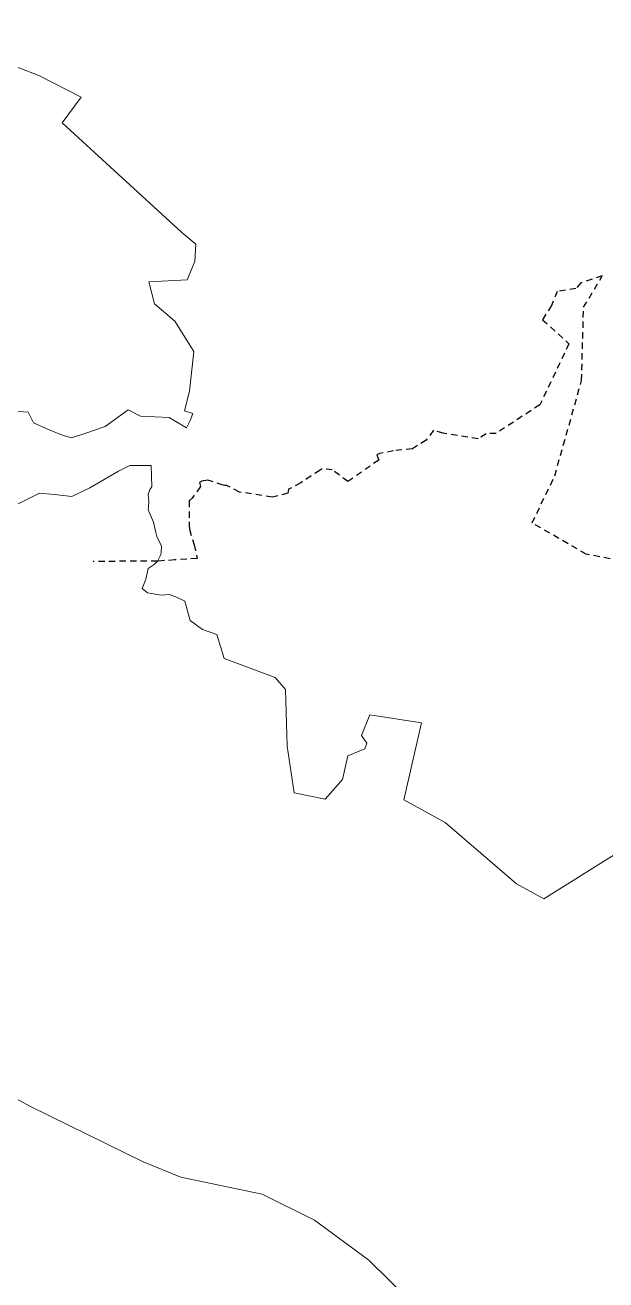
# Model space of a CAD drawing. Header units: metres. Extents: x 542180 to 550635, y 1840441 to 1846931.
# Drawn here: x 547370 to 547555.3, y 1840767.2 to 1841167 of the extents above; entities that cross this region are included whole.
import ezdxf

# ---------------------------------------------------------------- set-up
doc = ezdxf.new("R2010")
doc.units = ezdxf.units.M
doc.header["$MEASUREMENT"] = 0
doc.linetypes.add('DGN Style 2', pattern=[3.355162, 2.013097, -1.342065])
doc.layers.add('Level 10', color=7, linetype='Continuous', lineweight=0)
doc.layers.add('Level 34', color=7, linetype='Continuous', lineweight=0)

msp = doc.modelspace()

# ---------------------------------------------------------------- linework, layer by layer
at = {"layer": 'Level 10', "color": 7, "lineweight": 0, "flags": 128}
for points in [[(547332.52, 1841167.02), (547374.43, 1841150.98), (547387.96, 1841144.07), (547381.82, 1841135.92), (547420.05, 1841100.88), (547424.49, 1841097.2), (547424.16, 1841091.69), (547421.73, 1841085.84), (547409.5, 1841085.17), (547411.33, 1841078.23), (547417.77, 1841072.72), (547423.88, 1841063.05), (547422.48, 1841050.4), (547420.83, 1841044.1), (547423.55, 1841043.23), (547422.6769, 1841041.0005), (547421.46, 1841038.67), (547415.96, 1841041.98), (547406.83, 1841042.46), (547402.92, 1841044.43), (547395.52, 1841039.15), (547389.09, 1841036.91), (547384.85, 1841035.53), (547382.27, 1841036.2), (547377.95, 1841037.9), (547372.75, 1841040.26), (547370.96, 1841043.63), (547361.81, 1841044.34)], [(547367.58, 1841014.39), (547374.62, 1841017.87), (547379.45, 1841017.47), (547384.94, 1841016.81), (547390.69, 1841019.58), (547399.79, 1841024.85), (547403.48, 1841026.68), (547410.27, 1841026.71), (547410.48, 1841019.85), (547409.82, 1841019.07), (547409.28, 1841017.43), (547409.47, 1841015.34), (547409.3742, 1841013.4105), (547409.33, 1841012.52), (547411, 1841008.62), (547411.68, 1841005.37), (547412.05, 1841004.05), (547413.4089, 1841001.2159), (547413.57, 1841000.88), (547413.3755, 1840998.912), (547413.3299, 1840998.4497), (547413.32, 1840998.35), (547412.22, 1840996.23), (547411.23, 1840995.17), (547409.24, 1840993.85), (547408.56, 1840990.5), (547407.38, 1840987.47), (547409.06, 1840986.07), (547413.38, 1840985.36), (547416.01, 1840985.6), (547418.14, 1840984.82), (547420.99, 1840983.5), (547422.65, 1840977.29), (547426.66, 1840974.38), (547431.14, 1840972.79), (547433.57, 1840965.21), (547449.76, 1840959.17), (547453.12, 1840955.27), (547453.63, 1840937.25), (547455.9, 1840922.4), (547465.72, 1840920.33), (547471.22, 1840926.6), (547473.01, 1840934.18), (547478.38, 1840936.39), (547479.02, 1840938.22), (547477.31, 1840940.66), (547480.03, 1840947.26), (547496.48, 1840944.64), (547490.82, 1840920.12), (547504.03, 1840912.9), (547526.76, 1840893.35), (547535.45, 1840888.64), (547558.75, 1840903.12)], [(547499.18, 1840754.21), (547479.63, 1840773.45), (547462.36, 1840786.17), (547445.69, 1840794.52), (547426.27, 1840798.49), (547419.72, 1840799.87), (547407.73, 1840804.8), (547371.78, 1840822.42), (547323.4, 1840848.83)]]:
    msp.add_lwpolyline(points, dxfattribs=at)
at = {"layer": 'Level 34', "color": 2, "linetype": 'DGN Style 2', "lineweight": 30}
for p, q in [((547547.29, 1841084.89), (547545.74, 1841083.11)), ((547554.11, 1841087.08), (547547.29, 1841084.89)), ((547548.17, 1841077.14), (547554.11, 1841087.08)), ((547539.77, 1841082.13), (547538.32, 1841078.69)), ((547545.74, 1841083.11), (547539.77, 1841082.13)), ((547537.95, 1841077.7), (547535.09, 1841073.15)), ((547538.32, 1841078.69), (547537.95, 1841077.7)), ((547547.51, 1841053.76), (547548.17, 1841077.14)), ((547535.09, 1841073.15), (547543.5, 1841065.5)), ((547543.5, 1841065.5), (547534.22, 1841046.03)), ((547538.96, 1841023.41), (547547.51, 1841053.76)), ((547534.22, 1841046.03), (547520.25, 1841036.9)), ((547500.25, 1841037.94), (547498, 1841034.77)), ((547503.42, 1841036.94), (547500.25, 1841037.94)), ((547514.53, 1841035.23), (547503.42, 1841036.94)), ((547517.04, 1841036.83), (547514.53, 1841035.23)), ((547520.25, 1841036.9), (547517.04, 1841036.83)), ((547498, 1841034.77), (547493.57, 1841032.05)), ((547482.86, 1841028.42), (547473, 1841021.6)), ((547483.09, 1841030.48), (547482.17, 1841030.11)), ((547482.17, 1841030.11), (547482.86, 1841028.42)), ((547487.57, 1841031.38), (547483.09, 1841030.48)), ((547493.57, 1841032.05), (547487.57, 1841031.38)), ((547464.1, 1841025.24), (547457.96, 1841021.18)), ((547464.79, 1841025.64), (547464.1, 1841025.24)), ((547468.01, 1841025.27), (547464.79, 1841025.64)), ((547473, 1841021.6), (547468.01, 1841025.27)), ((547426.03, 1841021.47), (547425.63, 1841021.27)), ((547425.63, 1841021.27), (547425.92, 1841019.97)), ((547426.3, 1841021.68), (547426.03, 1841021.47)), ((547428.3, 1841022.02), (547426.3, 1841021.68)), ((547433.18, 1841020.4), (547428.3, 1841022.02)), ((547433.78, 1841020.34), (547433.18, 1841020.4)), ((547434.39, 1841020.27), (547433.78, 1841020.34)), ((547438.37, 1841018.23), (547434.39, 1841020.27)), ((547457.96, 1841021.18), (547454.09, 1841019.14)), ((547531.76, 1841008.37), (547538.96, 1841023.41)), ((547423.3, 1841016.28), (547422.33, 1841015.43)), ((547425.92, 1841019.97), (547423.3, 1841016.28)), ((547448.9, 1841016.56), (547438.37, 1841018.23)), ((547453.86, 1841017.92), (547448.9, 1841016.56)), ((547454.09, 1841019.14), (547453.86, 1841017.92)), ((547422.33, 1841015.43), (547422.4, 1841007.54)), ((547549.03, 1840998.42), (547531.76, 1841008.37)), ((547422.4, 1841007.54), (547422.47, 1841006.36)), ((547422.47, 1841006.36), (547423.94, 1841001.42)), ((547423.94, 1841001.42), (547424.95, 1840997.06)), ((547417.8, 1840996.59), (547412.22, 1840996.23)), ((547424.95, 1840997.06), (547417.8, 1840996.59)), ((547556.62, 1840996.99), (547549.03, 1840998.42)), ((547412.22, 1840996.23), (547391.73, 1840996.11))]:
    msp.add_line(p, q, dxfattribs=at)

doc.saveas('drawing.dxf')
